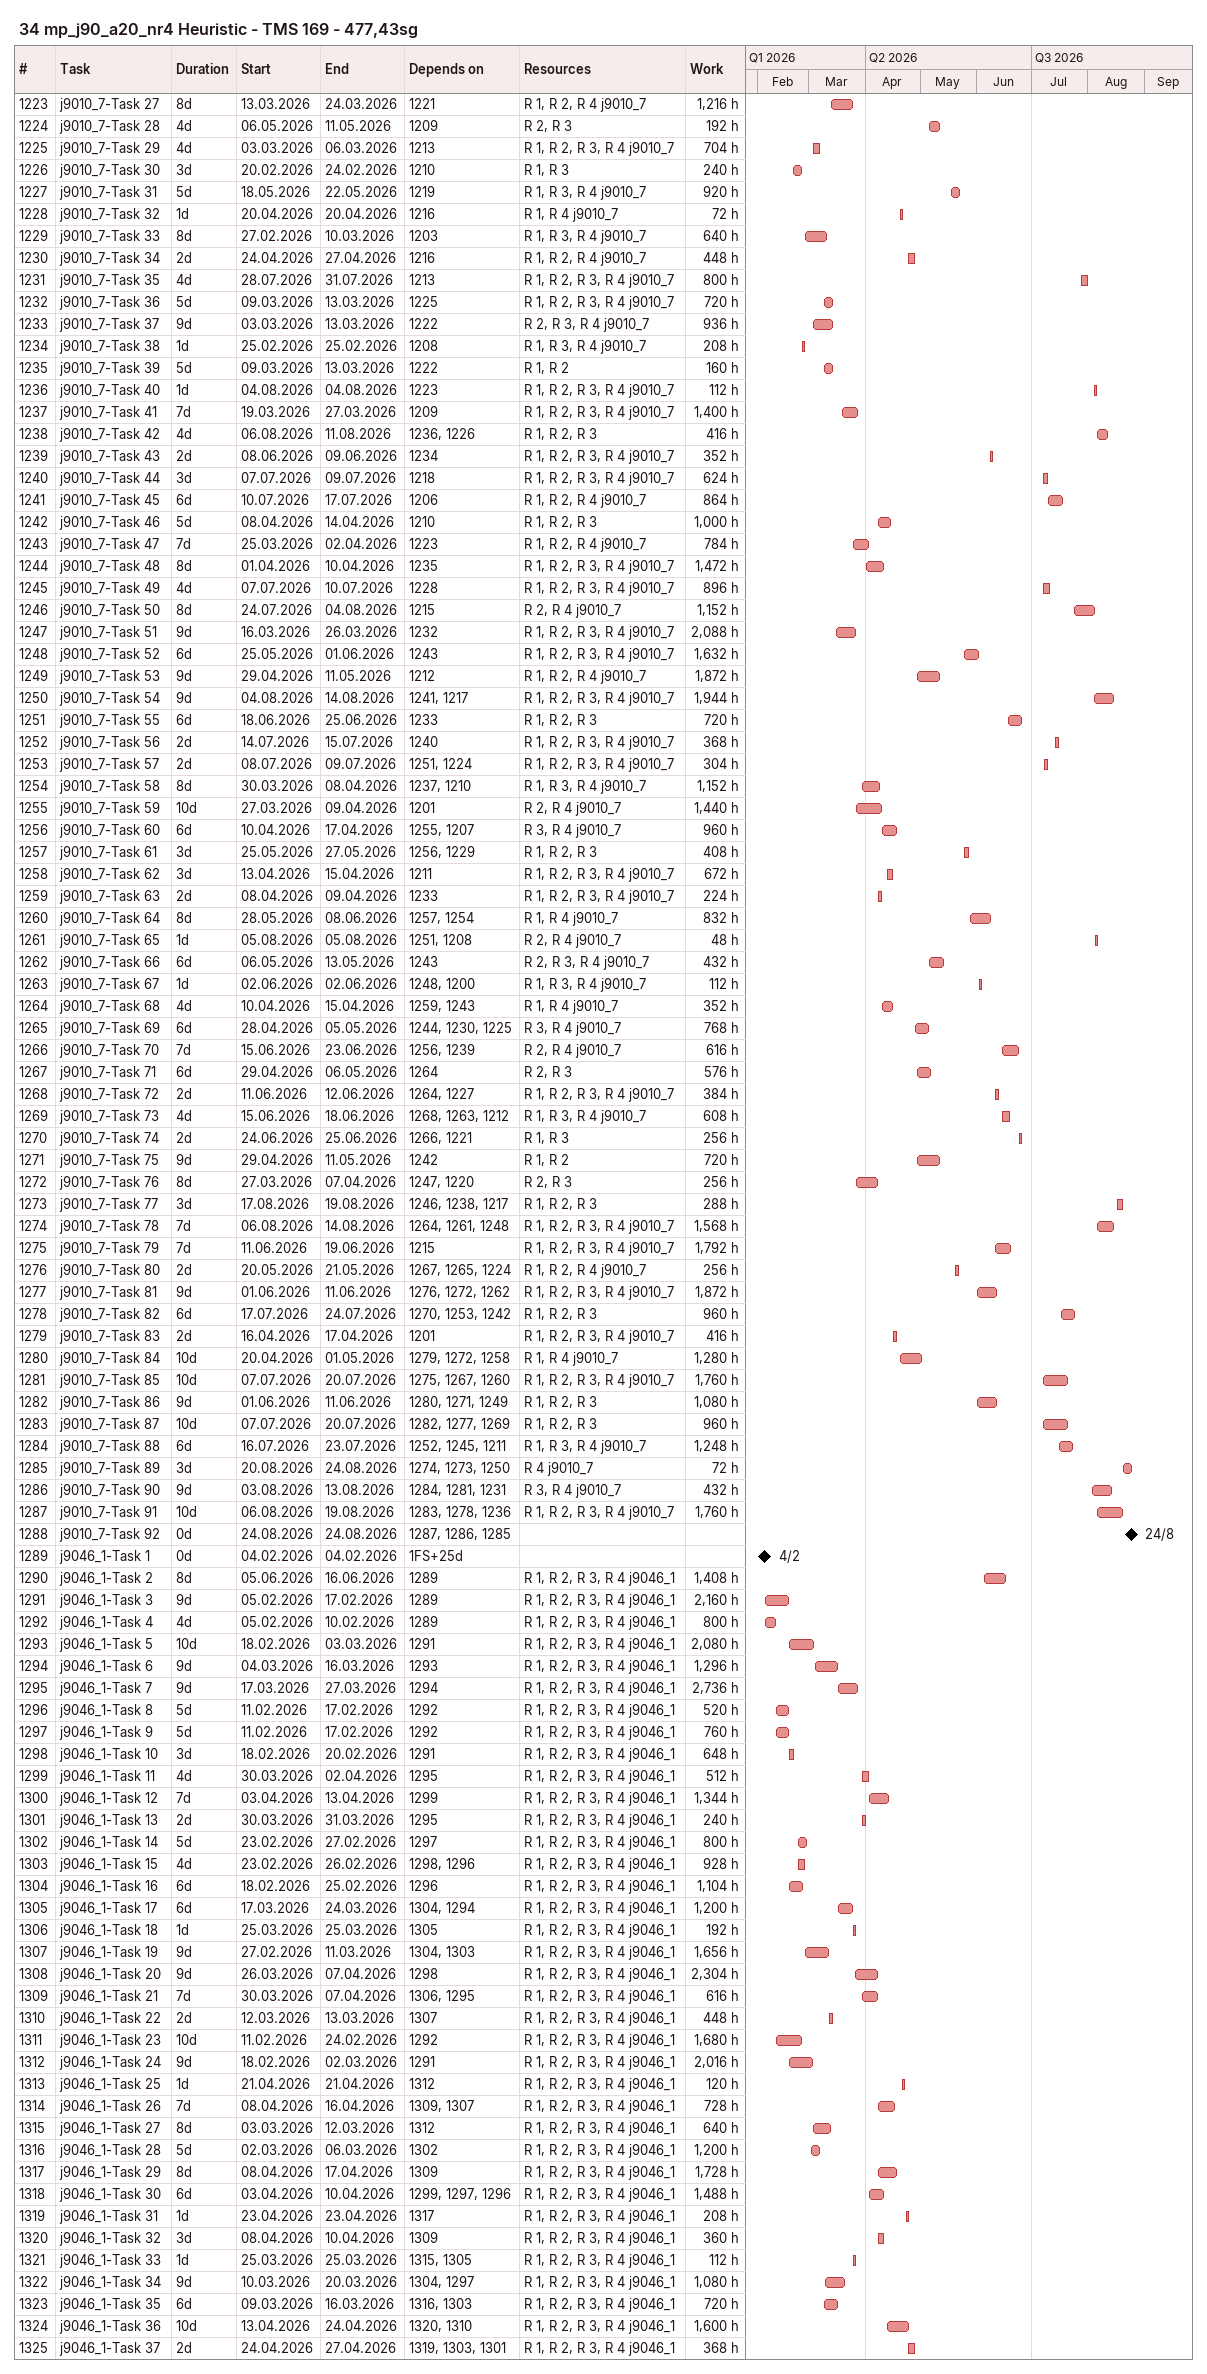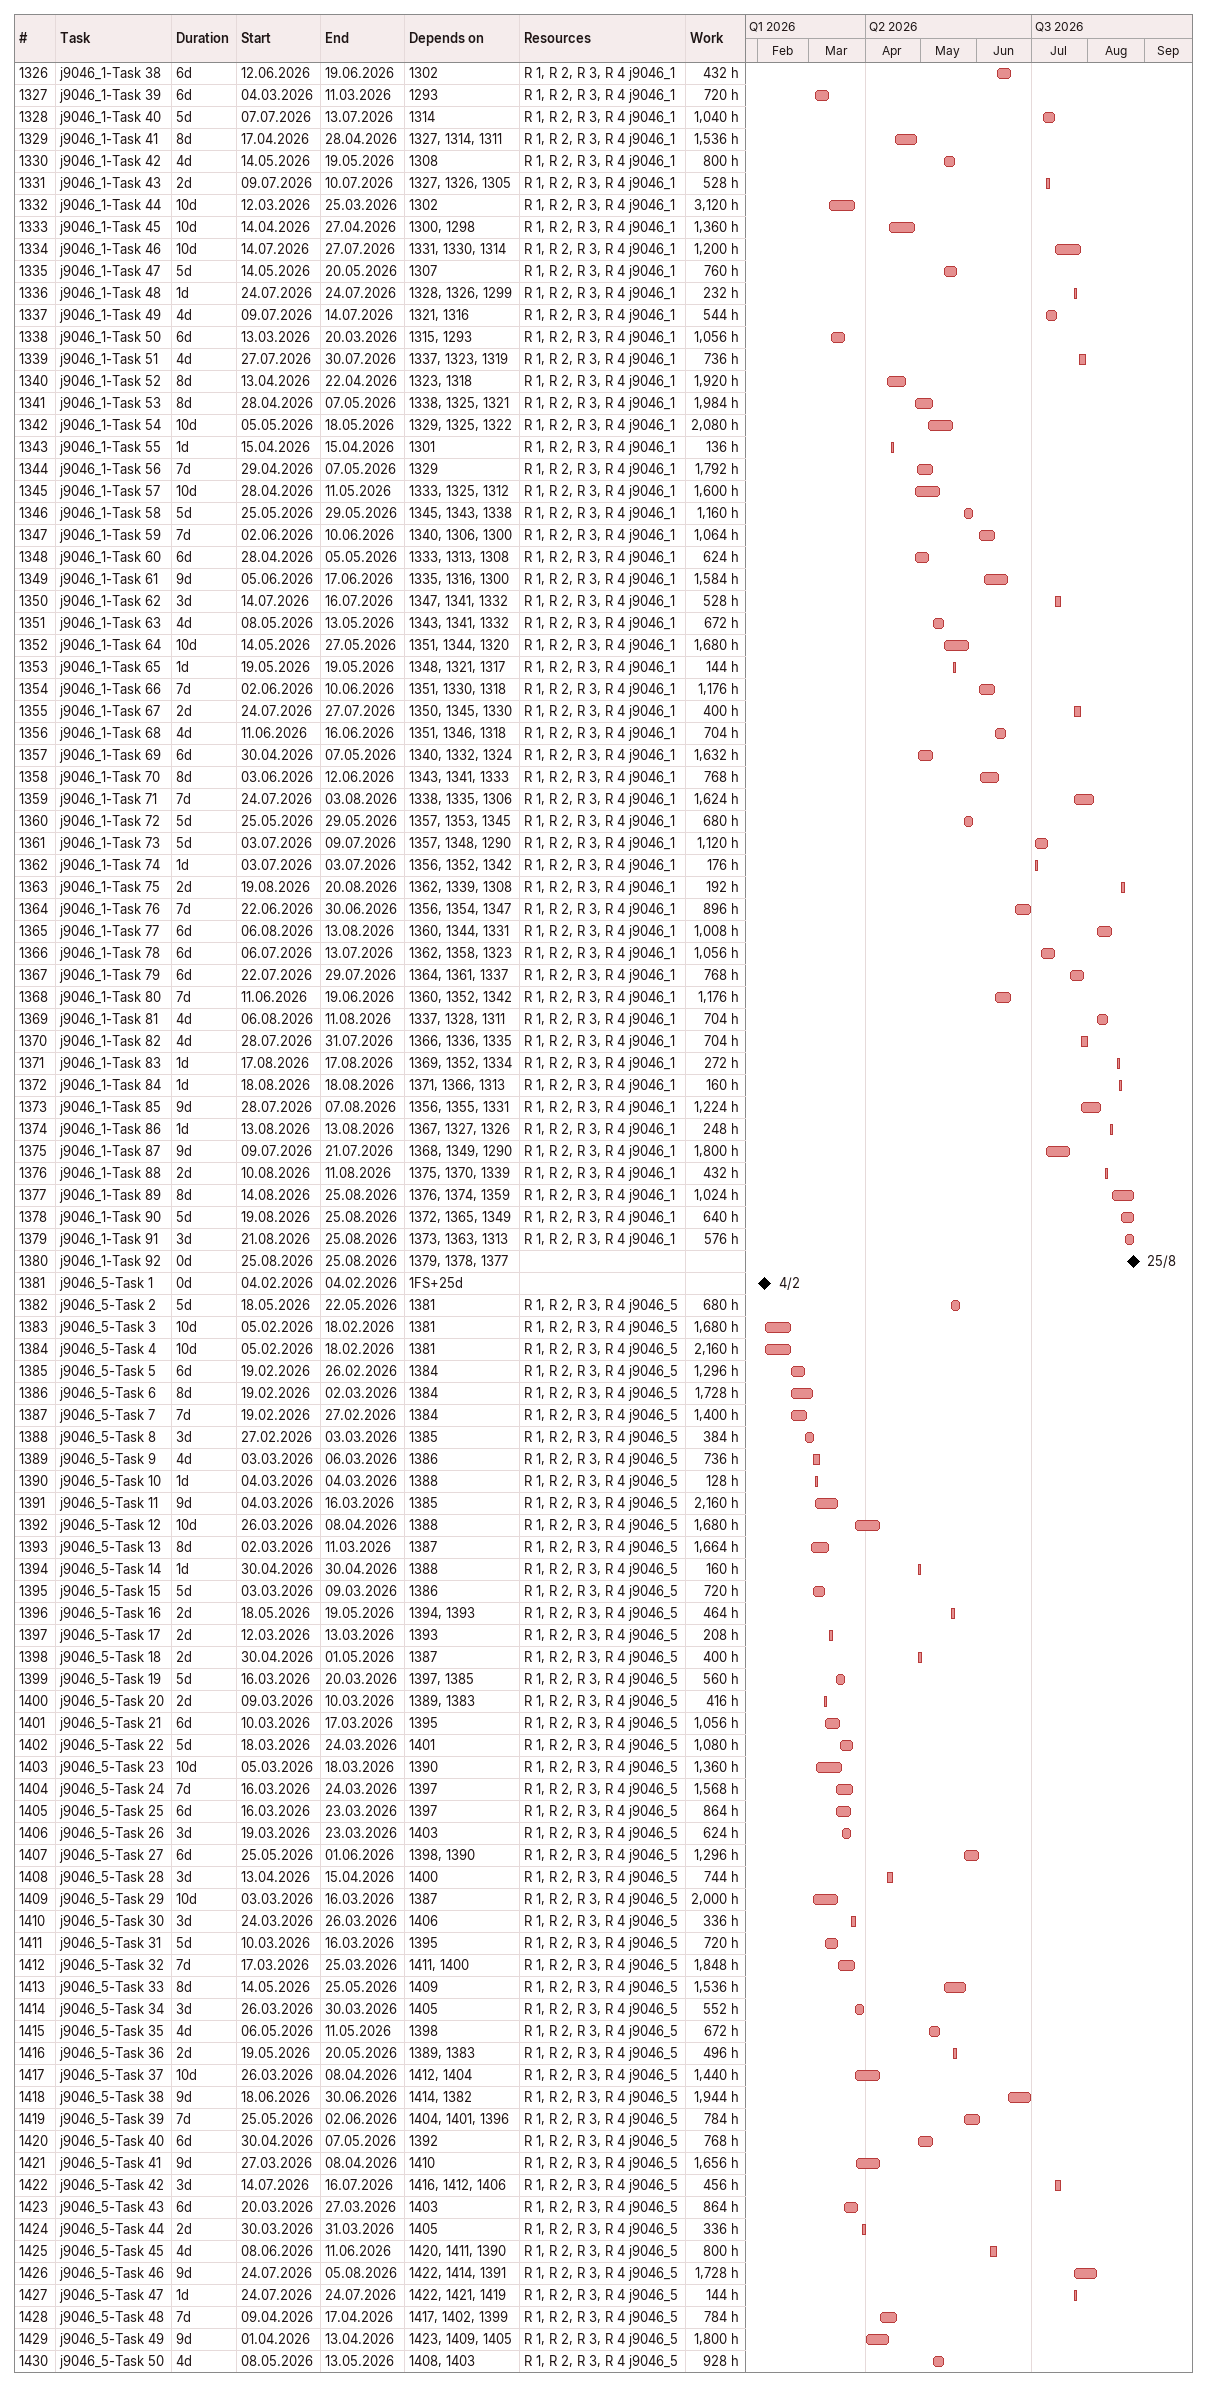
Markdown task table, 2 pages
34 mp_j90_a20_nr4 Heuristic - TMS 169 - 477,43sg

| ID | Task | Duration | Start | Finish | Predecessors | Resources | Work (h) |
|---|---|---|---|---|---|---|---|
| 1223 | j9010_7-Task 27 | 8d | 2026-03-13 | 2026-03-24 | 1221 | R 1, R 2, R 4 j9010_7 | 1216 |
| 1224 | j9010_7-Task 28 | 4d | 2026-05-06 | 2026-05-11 | 1209 | R 2, R 3 | 192 |
| 1225 | j9010_7-Task 29 | 4d | 2026-03-03 | 2026-03-06 | 1213 | R 1, R 2, R 3, R 4 j9010_7 | 704 |
| 1226 | j9010_7-Task 30 | 3d | 2026-02-20 | 2026-02-24 | 1210 | R 1, R 3 | 240 |
| 1227 | j9010_7-Task 31 | 5d | 2026-05-18 | 2026-05-22 | 1219 | R 1, R 3, R 4 j9010_7 | 920 |
| 1228 | j9010_7-Task 32 | 1d | 2026-04-20 | 2026-04-20 | 1216 | R 1, R 4 j9010_7 | 72 |
| 1229 | j9010_7-Task 33 | 8d | 2026-02-27 | 2026-03-10 | 1203 | R 1, R 3, R 4 j9010_7 | 640 |
| 1230 | j9010_7-Task 34 | 2d | 2026-04-24 | 2026-04-27 | 1216 | R 1, R 2, R 4 j9010_7 | 448 |
| 1231 | j9010_7-Task 35 | 4d | 2026-07-28 | 2026-07-31 | 1213 | R 1, R 2, R 3, R 4 j9010_7 | 800 |
| 1232 | j9010_7-Task 36 | 5d | 2026-03-09 | 2026-03-13 | 1225 | R 1, R 2, R 3, R 4 j9010_7 | 720 |
| 1233 | j9010_7-Task 37 | 9d | 2026-03-03 | 2026-03-13 | 1222 | R 2, R 3, R 4 j9010_7 | 936 |
| 1234 | j9010_7-Task 38 | 1d | 2026-02-25 | 2026-02-25 | 1208 | R 1, R 3, R 4 j9010_7 | 208 |
| 1235 | j9010_7-Task 39 | 5d | 2026-03-09 | 2026-03-13 | 1222 | R 1, R 2 | 160 |
| 1236 | j9010_7-Task 40 | 1d | 2026-08-04 | 2026-08-04 | 1223 | R 1, R 2, R 3, R 4 j9010_7 | 112 |
| 1237 | j9010_7-Task 41 | 7d | 2026-03-19 | 2026-03-27 | 1209 | R 1, R 2, R 3, R 4 j9010_7 | 1400 |
| 1238 | j9010_7-Task 42 | 4d | 2026-08-06 | 2026-08-11 | 1236, 1226 | R 1, R 2, R 3 | 416 |
| 1239 | j9010_7-Task 43 | 2d | 2026-06-08 | 2026-06-09 | 1234 | R 1, R 2, R 3, R 4 j9010_7 | 352 |
| 1240 | j9010_7-Task 44 | 3d | 2026-07-07 | 2026-07-09 | 1218 | R 1, R 2, R 3, R 4 j9010_7 | 624 |
| 1241 | j9010_7-Task 45 | 6d | 2026-07-10 | 2026-07-17 | 1206 | R 1, R 2, R 4 j9010_7 | 864 |
| 1242 | j9010_7-Task 46 | 5d | 2026-04-08 | 2026-04-14 | 1210 | R 1, R 2, R 3 | 1000 |
| 1243 | j9010_7-Task 47 | 7d | 2026-03-25 | 2026-04-02 | 1223 | R 1, R 2, R 4 j9010_7 | 784 |
| 1244 | j9010_7-Task 48 | 8d | 2026-04-01 | 2026-04-10 | 1235 | R 1, R 2, R 3, R 4 j9010_7 | 1472 |
| 1245 | j9010_7-Task 49 | 4d | 2026-07-07 | 2026-07-10 | 1228 | R 1, R 2, R 3, R 4 j9010_7 | 896 |
| 1246 | j9010_7-Task 50 | 8d | 2026-07-24 | 2026-08-04 | 1215 | R 2, R 4 j9010_7 | 1152 |
| 1247 | j9010_7-Task 51 | 9d | 2026-03-16 | 2026-03-26 | 1232 | R 1, R 2, R 3, R 4 j9010_7 | 2088 |
| 1248 | j9010_7-Task 52 | 6d | 2026-05-25 | 2026-06-01 | 1243 | R 1, R 2, R 3, R 4 j9010_7 | 1632 |
| 1249 | j9010_7-Task 53 | 9d | 2026-04-29 | 2026-05-11 | 1212 | R 1, R 2, R 4 j9010_7 | 1872 |
| 1250 | j9010_7-Task 54 | 9d | 2026-08-04 | 2026-08-14 | 1241, 1217 | R 1, R 2, R 3, R 4 j9010_7 | 1944 |
| 1251 | j9010_7-Task 55 | 6d | 2026-06-18 | 2026-06-25 | 1233 | R 1, R 2, R 3 | 720 |
| 1252 | j9010_7-Task 56 | 2d | 2026-07-14 | 2026-07-15 | 1240 | R 1, R 2, R 3, R 4 j9010_7 | 368 |
| 1253 | j9010_7-Task 57 | 2d | 2026-07-08 | 2026-07-09 | 1251, 1224 | R 1, R 2, R 3, R 4 j9010_7 | 304 |
| 1254 | j9010_7-Task 58 | 8d | 2026-03-30 | 2026-04-08 | 1237, 1210 | R 1, R 3, R 4 j9010_7 | 1152 |
| 1255 | j9010_7-Task 59 | 10d | 2026-03-27 | 2026-04-09 | 1201 | R 2, R 4 j9010_7 | 1440 |
| 1256 | j9010_7-Task 60 | 6d | 2026-04-10 | 2026-04-17 | 1255, 1207 | R 3, R 4 j9010_7 | 960 |
| 1257 | j9010_7-Task 61 | 3d | 2026-05-25 | 2026-05-27 | 1256, 1229 | R 1, R 2, R 3 | 408 |
| 1258 | j9010_7-Task 62 | 3d | 2026-04-13 | 2026-04-15 | 1211 | R 1, R 2, R 3, R 4 j9010_7 | 672 |
| 1259 | j9010_7-Task 63 | 2d | 2026-04-08 | 2026-04-09 | 1233 | R 1, R 2, R 3, R 4 j9010_7 | 224 |
| 1260 | j9010_7-Task 64 | 8d | 2026-05-28 | 2026-06-08 | 1257, 1254 | R 1, R 4 j9010_7 | 832 |
| 1261 | j9010_7-Task 65 | 1d | 2026-08-05 | 2026-08-05 | 1251, 1208 | R 2, R 4 j9010_7 | 48 |
| 1262 | j9010_7-Task 66 | 6d | 2026-05-06 | 2026-05-13 | 1243 | R 2, R 3, R 4 j9010_7 | 432 |
| 1263 | j9010_7-Task 67 | 1d | 2026-06-02 | 2026-06-02 | 1248, 1200 | R 1, R 3, R 4 j9010_7 | 112 |
| 1264 | j9010_7-Task 68 | 4d | 2026-04-10 | 2026-04-15 | 1259, 1243 | R 1, R 4 j9010_7 | 352 |
| 1265 | j9010_7-Task 69 | 6d | 2026-04-28 | 2026-05-05 | 1244, 1230, 1225 | R 3, R 4 j9010_7 | 768 |
| 1266 | j9010_7-Task 70 | 7d | 2026-06-15 | 2026-06-23 | 1256, 1239 | R 2, R 4 j9010_7 | 616 |
| 1267 | j9010_7-Task 71 | 6d | 2026-04-29 | 2026-05-06 | 1264 | R 2, R 3 | 576 |
| 1268 | j9010_7-Task 72 | 2d | 2026-06-11 | 2026-06-12 | 1264, 1227 | R 1, R 2, R 3, R 4 j9010_7 | 384 |
| 1269 | j9010_7-Task 73 | 4d | 2026-06-15 | 2026-06-18 | 1268, 1263, 1212 | R 1, R 3, R 4 j9010_7 | 608 |
| 1270 | j9010_7-Task 74 | 2d | 2026-06-24 | 2026-06-25 | 1266, 1221 | R 1, R 3 | 256 |
| 1271 | j9010_7-Task 75 | 9d | 2026-04-29 | 2026-05-11 | 1242 | R 1, R 2 | 720 |
| 1272 | j9010_7-Task 76 | 8d | 2026-03-27 | 2026-04-07 | 1247, 1220 | R 2, R 3 | 256 |
| 1273 | j9010_7-Task 77 | 3d | 2026-08-17 | 2026-08-19 | 1246, 1238, 1217 | R 1, R 2, R 3 | 288 |
| 1274 | j9010_7-Task 78 | 7d | 2026-08-06 | 2026-08-14 | 1264, 1261, 1248 | R 1, R 2, R 3, R 4 j9010_7 | 1568 |
| 1275 | j9010_7-Task 79 | 7d | 2026-06-11 | 2026-06-19 | 1215 | R 1, R 2, R 3, R 4 j9010_7 | 1792 |
| 1276 | j9010_7-Task 80 | 2d | 2026-05-20 | 2026-05-21 | 1267, 1265, 1224 | R 1, R 2, R 4 j9010_7 | 256 |
| 1277 | j9010_7-Task 81 | 9d | 2026-06-01 | 2026-06-11 | 1276, 1272, 1262 | R 1, R 2, R 3, R 4 j9010_7 | 1872 |
| 1278 | j9010_7-Task 82 | 6d | 2026-07-17 | 2026-07-24 | 1270, 1253, 1242 | R 1, R 2, R 3 | 960 |
| 1279 | j9010_7-Task 83 | 2d | 2026-04-16 | 2026-04-17 | 1201 | R 1, R 2, R 3, R 4 j9010_7 | 416 |
| 1280 | j9010_7-Task 84 | 10d | 2026-04-20 | 2026-05-01 | 1279, 1272, 1258 | R 1, R 4 j9010_7 | 1280 |
| 1281 | j9010_7-Task 85 | 10d | 2026-07-07 | 2026-07-20 | 1275, 1267, 1260 | R 1, R 2, R 3, R 4 j9010_7 | 1760 |
| 1282 | j9010_7-Task 86 | 9d | 2026-06-01 | 2026-06-11 | 1280, 1271, 1249 | R 1, R 2, R 3 | 1080 |
| 1283 | j9010_7-Task 87 | 10d | 2026-07-07 | 2026-07-20 | 1282, 1277, 1269 | R 1, R 2, R 3 | 960 |
| 1284 | j9010_7-Task 88 | 6d | 2026-07-16 | 2026-07-23 | 1252, 1245, 1211 | R 1, R 3, R 4 j9010_7 | 1248 |
| 1285 | j9010_7-Task 89 | 3d | 2026-08-20 | 2026-08-24 | 1274, 1273, 1250 | R 4 j9010_7 | 72 |
| 1286 | j9010_7-Task 90 | 9d | 2026-08-03 | 2026-08-13 | 1284, 1281, 1231 | R 3, R 4 j9010_7 | 432 |
| 1287 | j9010_7-Task 91 | 10d | 2026-08-06 | 2026-08-19 | 1283, 1278, 1236 | R 1, R 2, R 3, R 4 j9010_7 | 1760 |
| 1288 | j9010_7-Task 92 | 0d | 2026-08-24 | 2026-08-24 | 1287, 1286, 1285 |  |  |
| 1289 | j9046_1-Task 1 | 0d | 2026-02-04 | 2026-02-04 | 1FS+25d |  |  |
| 1290 | j9046_1-Task 2 | 8d | 2026-06-05 | 2026-06-16 | 1289 | R 1, R 2, R 3, R 4 j9046_1 | 1408 |
| 1291 | j9046_1-Task 3 | 9d | 2026-02-05 | 2026-02-17 | 1289 | R 1, R 2, R 3, R 4 j9046_1 | 2160 |
| 1292 | j9046_1-Task 4 | 4d | 2026-02-05 | 2026-02-10 | 1289 | R 1, R 2, R 3, R 4 j9046_1 | 800 |
| 1293 | j9046_1-Task 5 | 10d | 2026-02-18 | 2026-03-03 | 1291 | R 1, R 2, R 3, R 4 j9046_1 | 2080 |
| 1294 | j9046_1-Task 6 | 9d | 2026-03-04 | 2026-03-16 | 1293 | R 1, R 2, R 3, R 4 j9046_1 | 1296 |
| 1295 | j9046_1-Task 7 | 9d | 2026-03-17 | 2026-03-27 | 1294 | R 1, R 2, R 3, R 4 j9046_1 | 2736 |
| 1296 | j9046_1-Task 8 | 5d | 2026-02-11 | 2026-02-17 | 1292 | R 1, R 2, R 3, R 4 j9046_1 | 520 |
| 1297 | j9046_1-Task 9 | 5d | 2026-02-11 | 2026-02-17 | 1292 | R 1, R 2, R 3, R 4 j9046_1 | 760 |
| 1298 | j9046_1-Task 10 | 3d | 2026-02-18 | 2026-02-20 | 1291 | R 1, R 2, R 3, R 4 j9046_1 | 648 |
| 1299 | j9046_1-Task 11 | 4d | 2026-03-30 | 2026-04-02 | 1295 | R 1, R 2, R 3, R 4 j9046_1 | 512 |
| 1300 | j9046_1-Task 12 | 7d | 2026-04-03 | 2026-04-13 | 1299 | R 1, R 2, R 3, R 4 j9046_1 | 1344 |
| 1301 | j9046_1-Task 13 | 2d | 2026-03-30 | 2026-03-31 | 1295 | R 1, R 2, R 3, R 4 j9046_1 | 240 |
| 1302 | j9046_1-Task 14 | 5d | 2026-02-23 | 2026-02-27 | 1297 | R 1, R 2, R 3, R 4 j9046_1 | 800 |
| 1303 | j9046_1-Task 15 | 4d | 2026-02-23 | 2026-02-26 | 1298, 1296 | R 1, R 2, R 3, R 4 j9046_1 | 928 |
| 1304 | j9046_1-Task 16 | 6d | 2026-02-18 | 2026-02-25 | 1296 | R 1, R 2, R 3, R 4 j9046_1 | 1104 |
| 1305 | j9046_1-Task 17 | 6d | 2026-03-17 | 2026-03-24 | 1304, 1294 | R 1, R 2, R 3, R 4 j9046_1 | 1200 |
| 1306 | j9046_1-Task 18 | 1d | 2026-03-25 | 2026-03-25 | 1305 | R 1, R 2, R 3, R 4 j9046_1 | 192 |
| 1307 | j9046_1-Task 19 | 9d | 2026-02-27 | 2026-03-11 | 1304, 1303 | R 1, R 2, R 3, R 4 j9046_1 | 1656 |
| 1308 | j9046_1-Task 20 | 9d | 2026-03-26 | 2026-04-07 | 1298 | R 1, R 2, R 3, R 4 j9046_1 | 2304 |
| 1309 | j9046_1-Task 21 | 7d | 2026-03-30 | 2026-04-07 | 1306, 1295 | R 1, R 2, R 3, R 4 j9046_1 | 616 |
| 1310 | j9046_1-Task 22 | 2d | 2026-03-12 | 2026-03-13 | 1307 | R 1, R 2, R 3, R 4 j9046_1 | 448 |
| 1311 | j9046_1-Task 23 | 10d | 2026-02-11 | 2026-02-24 | 1292 | R 1, R 2, R 3, R 4 j9046_1 | 1680 |
| 1312 | j9046_1-Task 24 | 9d | 2026-02-18 | 2026-03-02 | 1291 | R 1, R 2, R 3, R 4 j9046_1 | 2016 |
| 1313 | j9046_1-Task 25 | 1d | 2026-04-21 | 2026-04-21 | 1312 | R 1, R 2, R 3, R 4 j9046_1 | 120 |
| 1314 | j9046_1-Task 26 | 7d | 2026-04-08 | 2026-04-16 | 1309, 1307 | R 1, R 2, R 3, R 4 j9046_1 | 728 |
| 1315 | j9046_1-Task 27 | 8d | 2026-03-03 | 2026-03-12 | 1312 | R 1, R 2, R 3, R 4 j9046_1 | 640 |
| 1316 | j9046_1-Task 28 | 5d | 2026-03-02 | 2026-03-06 | 1302 | R 1, R 2, R 3, R 4 j9046_1 | 1200 |
| 1317 | j9046_1-Task 29 | 8d | 2026-04-08 | 2026-04-17 | 1309 | R 1, R 2, R 3, R 4 j9046_1 | 1728 |
| 1318 | j9046_1-Task 30 | 6d | 2026-04-03 | 2026-04-10 | 1299, 1297, 1296 | R 1, R 2, R 3, R 4 j9046_1 | 1488 |
| 1319 | j9046_1-Task 31 | 1d | 2026-04-23 | 2026-04-23 | 1317 | R 1, R 2, R 3, R 4 j9046_1 | 208 |
| 1320 | j9046_1-Task 32 | 3d | 2026-04-08 | 2026-04-10 | 1309 | R 1, R 2, R 3, R 4 j9046_1 | 360 |
| 1321 | j9046_1-Task 33 | 1d | 2026-03-25 | 2026-03-25 | 1315, 1305 | R 1, R 2, R 3, R 4 j9046_1 | 112 |
| 1322 | j9046_1-Task 34 | 9d | 2026-03-10 | 2026-03-20 | 1304, 1297 | R 1, R 2, R 3, R 4 j9046_1 | 1080 |
| 1323 | j9046_1-Task 35 | 6d | 2026-03-09 | 2026-03-16 | 1316, 1303 | R 1, R 2, R 3, R 4 j9046_1 | 720 |
| 1324 | j9046_1-Task 36 | 10d | 2026-04-13 | 2026-04-24 | 1320, 1310 | R 1, R 2, R 3, R 4 j9046_1 | 1600 |
| 1325 | j9046_1-Task 37 | 2d | 2026-04-24 | 2026-04-27 | 1319, 1303, 1301 | R 1, R 2, R 3, R 4 j9046_1 | 368 |
| 1326 | j9046_1-Task 38 | 6d | 2026-06-12 | 2026-06-19 | 1302 | R 1, R 2, R 3, R 4 j9046_1 | 432 |
| 1327 | j9046_1-Task 39 | 6d | 2026-03-04 | 2026-03-11 | 1293 | R 1, R 2, R 3, R 4 j9046_1 | 720 |
| 1328 | j9046_1-Task 40 | 5d | 2026-07-07 | 2026-07-13 | 1314 | R 1, R 2, R 3, R 4 j9046_1 | 1040 |
| 1329 | j9046_1-Task 41 | 8d | 2026-04-17 | 2026-04-28 | 1327, 1314, 1311 | R 1, R 2, R 3, R 4 j9046_1 | 1536 |
| 1330 | j9046_1-Task 42 | 4d | 2026-05-14 | 2026-05-19 | 1308 | R 1, R 2, R 3, R 4 j9046_1 | 800 |
| 1331 | j9046_1-Task 43 | 2d | 2026-07-09 | 2026-07-10 | 1327, 1326, 1305 | R 1, R 2, R 3, R 4 j9046_1 | 528 |
| 1332 | j9046_1-Task 44 | 10d | 2026-03-12 | 2026-03-25 | 1302 | R 1, R 2, R 3, R 4 j9046_1 | 3120 |
| 1333 | j9046_1-Task 45 | 10d | 2026-04-14 | 2026-04-27 | 1300, 1298 | R 1, R 2, R 3, R 4 j9046_1 | 1360 |
| 1334 | j9046_1-Task 46 | 10d | 2026-07-14 | 2026-07-27 | 1331, 1330, 1314 | R 1, R 2, R 3, R 4 j9046_1 | 1200 |
| 1335 | j9046_1-Task 47 | 5d | 2026-05-14 | 2026-05-20 | 1307 | R 1, R 2, R 3, R 4 j9046_1 | 760 |
| 1336 | j9046_1-Task 48 | 1d | 2026-07-24 | 2026-07-24 | 1328, 1326, 1299 | R 1, R 2, R 3, R 4 j9046_1 | 232 |
| 1337 | j9046_1-Task 49 | 4d | 2026-07-09 | 2026-07-14 | 1321, 1316 | R 1, R 2, R 3, R 4 j9046_1 | 544 |
| 1338 | j9046_1-Task 50 | 6d | 2026-03-13 | 2026-03-20 | 1315, 1293 | R 1, R 2, R 3, R 4 j9046_1 | 1056 |
| 1339 | j9046_1-Task 51 | 4d | 2026-07-27 | 2026-07-30 | 1337, 1323, 1319 | R 1, R 2, R 3, R 4 j9046_1 | 736 |
| 1340 | j9046_1-Task 52 | 8d | 2026-04-13 | 2026-04-22 | 1323, 1318 | R 1, R 2, R 3, R 4 j9046_1 | 1920 |
| 1341 | j9046_1-Task 53 | 8d | 2026-04-28 | 2026-05-07 | 1338, 1325, 1321 | R 1, R 2, R 3, R 4 j9046_1 | 1984 |
| 1342 | j9046_1-Task 54 | 10d | 2026-05-05 | 2026-05-18 | 1329, 1325, 1322 | R 1, R 2, R 3, R 4 j9046_1 | 2080 |
| 1343 | j9046_1-Task 55 | 1d | 2026-04-15 | 2026-04-15 | 1301 | R 1, R 2, R 3, R 4 j9046_1 | 136 |
| 1344 | j9046_1-Task 56 | 7d | 2026-04-29 | 2026-05-07 | 1329 | R 1, R 2, R 3, R 4 j9046_1 | 1792 |
| 1345 | j9046_1-Task 57 | 10d | 2026-04-28 | 2026-05-11 | 1333, 1325, 1312 | R 1, R 2, R 3, R 4 j9046_1 | 1600 |
| 1346 | j9046_1-Task 58 | 5d | 2026-05-25 | 2026-05-29 | 1345, 1343, 1338 | R 1, R 2, R 3, R 4 j9046_1 | 1160 |
| 1347 | j9046_1-Task 59 | 7d | 2026-06-02 | 2026-06-10 | 1340, 1306, 1300 | R 1, R 2, R 3, R 4 j9046_1 | 1064 |
| 1348 | j9046_1-Task 60 | 6d | 2026-04-28 | 2026-05-05 | 1333, 1313, 1308 | R 1, R 2, R 3, R 4 j9046_1 | 624 |
| 1349 | j9046_1-Task 61 | 9d | 2026-06-05 | 2026-06-17 | 1335, 1316, 1300 | R 1, R 2, R 3, R 4 j9046_1 | 1584 |
| 1350 | j9046_1-Task 62 | 3d | 2026-07-14 | 2026-07-16 | 1347, 1341, 1332 | R 1, R 2, R 3, R 4 j9046_1 | 528 |
| 1351 | j9046_1-Task 63 | 4d | 2026-05-08 | 2026-05-13 | 1343, 1341, 1332 | R 1, R 2, R 3, R 4 j9046_1 | 672 |
| 1352 | j9046_1-Task 64 | 10d | 2026-05-14 | 2026-05-27 | 1351, 1344, 1320 | R 1, R 2, R 3, R 4 j9046_1 | 1680 |
| 1353 | j9046_1-Task 65 | 1d | 2026-05-19 | 2026-05-19 | 1348, 1321, 1317 | R 1, R 2, R 3, R 4 j9046_1 | 144 |
| 1354 | j9046_1-Task 66 | 7d | 2026-06-02 | 2026-06-10 | 1351, 1330, 1318 | R 1, R 2, R 3, R 4 j9046_1 | 1176 |
| 1355 | j9046_1-Task 67 | 2d | 2026-07-24 | 2026-07-27 | 1350, 1345, 1330 | R 1, R 2, R 3, R 4 j9046_1 | 400 |
| 1356 | j9046_1-Task 68 | 4d | 2026-06-11 | 2026-06-16 | 1351, 1346, 1318 | R 1, R 2, R 3, R 4 j9046_1 | 704 |
| 1357 | j9046_1-Task 69 | 6d | 2026-04-30 | 2026-05-07 | 1340, 1332, 1324 | R 1, R 2, R 3, R 4 j9046_1 | 1632 |
| 1358 | j9046_1-Task 70 | 8d | 2026-06-03 | 2026-06-12 | 1343, 1341, 1333 | R 1, R 2, R 3, R 4 j9046_1 | 768 |
| 1359 | j9046_1-Task 71 | 7d | 2026-07-24 | 2026-08-03 | 1338, 1335, 1306 | R 1, R 2, R 3, R 4 j9046_1 | 1624 |
| 1360 | j9046_1-Task 72 | 5d | 2026-05-25 | 2026-05-29 | 1357, 1353, 1345 | R 1, R 2, R 3, R 4 j9046_1 | 680 |
| 1361 | j9046_1-Task 73 | 5d | 2026-07-03 | 2026-07-09 | 1357, 1348, 1290 | R 1, R 2, R 3, R 4 j9046_1 | 1120 |
| 1362 | j9046_1-Task 74 | 1d | 2026-07-03 | 2026-07-03 | 1356, 1352, 1342 | R 1, R 2, R 3, R 4 j9046_1 | 176 |
| 1363 | j9046_1-Task 75 | 2d | 2026-08-19 | 2026-08-20 | 1362, 1339, 1308 | R 1, R 2, R 3, R 4 j9046_1 | 192 |
| 1364 | j9046_1-Task 76 | 7d | 2026-06-22 | 2026-06-30 | 1356, 1354, 1347 | R 1, R 2, R 3, R 4 j9046_1 | 896 |
| 1365 | j9046_1-Task 77 | 6d | 2026-08-06 | 2026-08-13 | 1360, 1344, 1331 | R 1, R 2, R 3, R 4 j9046_1 | 1008 |
| 1366 | j9046_1-Task 78 | 6d | 2026-07-06 | 2026-07-13 | 1362, 1358, 1323 | R 1, R 2, R 3, R 4 j9046_1 | 1056 |
| 1367 | j9046_1-Task 79 | 6d | 2026-07-22 | 2026-07-29 | 1364, 1361, 1337 | R 1, R 2, R 3, R 4 j9046_1 | 768 |
| 1368 | j9046_1-Task 80 | 7d | 2026-06-11 | 2026-06-19 | 1360, 1352, 1342 | R 1, R 2, R 3, R 4 j9046_1 | 1176 |
| 1369 | j9046_1-Task 81 | 4d | 2026-08-06 | 2026-08-11 | 1337, 1328, 1311 | R 1, R 2, R 3, R 4 j9046_1 | 704 |
| 1370 | j9046_1-Task 82 | 4d | 2026-07-28 | 2026-07-31 | 1366, 1336, 1335 | R 1, R 2, R 3, R 4 j9046_1 | 704 |
| 1371 | j9046_1-Task 83 | 1d | 2026-08-17 | 2026-08-17 | 1369, 1352, 1334 | R 1, R 2, R 3, R 4 j9046_1 | 272 |
| 1372 | j9046_1-Task 84 | 1d | 2026-08-18 | 2026-08-18 | 1371, 1366, 1313 | R 1, R 2, R 3, R 4 j9046_1 | 160 |
| 1373 | j9046_1-Task 85 | 9d | 2026-07-28 | 2026-08-07 | 1356, 1355, 1331 | R 1, R 2, R 3, R 4 j9046_1 | 1224 |
| 1374 | j9046_1-Task 86 | 1d | 2026-08-13 | 2026-08-13 | 1367, 1327, 1326 | R 1, R 2, R 3, R 4 j9046_1 | 248 |
| 1375 | j9046_1-Task 87 | 9d | 2026-07-09 | 2026-07-21 | 1368, 1349, 1290 | R 1, R 2, R 3, R 4 j9046_1 | 1800 |
| 1376 | j9046_1-Task 88 | 2d | 2026-08-10 | 2026-08-11 | 1375, 1370, 1339 | R 1, R 2, R 3, R 4 j9046_1 | 432 |
| 1377 | j9046_1-Task 89 | 8d | 2026-08-14 | 2026-08-25 | 1376, 1374, 1359 | R 1, R 2, R 3, R 4 j9046_1 | 1024 |
| 1378 | j9046_1-Task 90 | 5d | 2026-08-19 | 2026-08-25 | 1372, 1365, 1349 | R 1, R 2, R 3, R 4 j9046_1 | 640 |
| 1379 | j9046_1-Task 91 | 3d | 2026-08-21 | 2026-08-25 | 1373, 1363, 1313 | R 1, R 2, R 3, R 4 j9046_1 | 576 |
| 1380 | j9046_1-Task 92 | 0d | 2026-08-25 | 2026-08-25 | 1379, 1378, 1377 |  |  |
| 1381 | j9046_5-Task 1 | 0d | 2026-02-04 | 2026-02-04 | 1FS+25d |  |  |
| 1382 | j9046_5-Task 2 | 5d | 2026-05-18 | 2026-05-22 | 1381 | R 1, R 2, R 3, R 4 j9046_5 | 680 |
| 1383 | j9046_5-Task 3 | 10d | 2026-02-05 | 2026-02-18 | 1381 | R 1, R 2, R 3, R 4 j9046_5 | 1680 |
| 1384 | j9046_5-Task 4 | 10d | 2026-02-05 | 2026-02-18 | 1381 | R 1, R 2, R 3, R 4 j9046_5 | 2160 |
| 1385 | j9046_5-Task 5 | 6d | 2026-02-19 | 2026-02-26 | 1384 | R 1, R 2, R 3, R 4 j9046_5 | 1296 |
| 1386 | j9046_5-Task 6 | 8d | 2026-02-19 | 2026-03-02 | 1384 | R 1, R 2, R 3, R 4 j9046_5 | 1728 |
| 1387 | j9046_5-Task 7 | 7d | 2026-02-19 | 2026-02-27 | 1384 | R 1, R 2, R 3, R 4 j9046_5 | 1400 |
| 1388 | j9046_5-Task 8 | 3d | 2026-02-27 | 2026-03-03 | 1385 | R 1, R 2, R 3, R 4 j9046_5 | 384 |
| 1389 | j9046_5-Task 9 | 4d | 2026-03-03 | 2026-03-06 | 1386 | R 1, R 2, R 3, R 4 j9046_5 | 736 |
| 1390 | j9046_5-Task 10 | 1d | 2026-03-04 | 2026-03-04 | 1388 | R 1, R 2, R 3, R 4 j9046_5 | 128 |
| 1391 | j9046_5-Task 11 | 9d | 2026-03-04 | 2026-03-16 | 1385 | R 1, R 2, R 3, R 4 j9046_5 | 2160 |
| 1392 | j9046_5-Task 12 | 10d | 2026-03-26 | 2026-04-08 | 1388 | R 1, R 2, R 3, R 4 j9046_5 | 1680 |
| 1393 | j9046_5-Task 13 | 8d | 2026-03-02 | 2026-03-11 | 1387 | R 1, R 2, R 3, R 4 j9046_5 | 1664 |
| 1394 | j9046_5-Task 14 | 1d | 2026-04-30 | 2026-04-30 | 1388 | R 1, R 2, R 3, R 4 j9046_5 | 160 |
| 1395 | j9046_5-Task 15 | 5d | 2026-03-03 | 2026-03-09 | 1386 | R 1, R 2, R 3, R 4 j9046_5 | 720 |
| 1396 | j9046_5-Task 16 | 2d | 2026-05-18 | 2026-05-19 | 1394, 1393 | R 1, R 2, R 3, R 4 j9046_5 | 464 |
| 1397 | j9046_5-Task 17 | 2d | 2026-03-12 | 2026-03-13 | 1393 | R 1, R 2, R 3, R 4 j9046_5 | 208 |
| 1398 | j9046_5-Task 18 | 2d | 2026-04-30 | 2026-05-01 | 1387 | R 1, R 2, R 3, R 4 j9046_5 | 400 |
| 1399 | j9046_5-Task 19 | 5d | 2026-03-16 | 2026-03-20 | 1397, 1385 | R 1, R 2, R 3, R 4 j9046_5 | 560 |
| 1400 | j9046_5-Task 20 | 2d | 2026-03-09 | 2026-03-10 | 1389, 1383 | R 1, R 2, R 3, R 4 j9046_5 | 416 |
| 1401 | j9046_5-Task 21 | 6d | 2026-03-10 | 2026-03-17 | 1395 | R 1, R 2, R 3, R 4 j9046_5 | 1056 |
| 1402 | j9046_5-Task 22 | 5d | 2026-03-18 | 2026-03-24 | 1401 | R 1, R 2, R 3, R 4 j9046_5 | 1080 |
| 1403 | j9046_5-Task 23 | 10d | 2026-03-05 | 2026-03-18 | 1390 | R 1, R 2, R 3, R 4 j9046_5 | 1360 |
| 1404 | j9046_5-Task 24 | 7d | 2026-03-16 | 2026-03-24 | 1397 | R 1, R 2, R 3, R 4 j9046_5 | 1568 |
| 1405 | j9046_5-Task 25 | 6d | 2026-03-16 | 2026-03-23 | 1397 | R 1, R 2, R 3, R 4 j9046_5 | 864 |
| 1406 | j9046_5-Task 26 | 3d | 2026-03-19 | 2026-03-23 | 1403 | R 1, R 2, R 3, R 4 j9046_5 | 624 |
| 1407 | j9046_5-Task 27 | 6d | 2026-05-25 | 2026-06-01 | 1398, 1390 | R 1, R 2, R 3, R 4 j9046_5 | 1296 |
| 1408 | j9046_5-Task 28 | 3d | 2026-04-13 | 2026-04-15 | 1400 | R 1, R 2, R 3, R 4 j9046_5 | 744 |
| 1409 | j9046_5-Task 29 | 10d | 2026-03-03 | 2026-03-16 | 1387 | R 1, R 2, R 3, R 4 j9046_5 | 2000 |
| 1410 | j9046_5-Task 30 | 3d | 2026-03-24 | 2026-03-26 | 1406 | R 1, R 2, R 3, R 4 j9046_5 | 336 |
| 1411 | j9046_5-Task 31 | 5d | 2026-03-10 | 2026-03-16 | 1395 | R 1, R 2, R 3, R 4 j9046_5 | 720 |
| 1412 | j9046_5-Task 32 | 7d | 2026-03-17 | 2026-03-25 | 1411, 1400 | R 1, R 2, R 3, R 4 j9046_5 | 1848 |
| 1413 | j9046_5-Task 33 | 8d | 2026-05-14 | 2026-05-25 | 1409 | R 1, R 2, R 3, R 4 j9046_5 | 1536 |
| 1414 | j9046_5-Task 34 | 3d | 2026-03-26 | 2026-03-30 | 1405 | R 1, R 2, R 3, R 4 j9046_5 | 552 |
| 1415 | j9046_5-Task 35 | 4d | 2026-05-06 | 2026-05-11 | 1398 | R 1, R 2, R 3, R 4 j9046_5 | 672 |
| 1416 | j9046_5-Task 36 | 2d | 2026-05-19 | 2026-05-20 | 1389, 1383 | R 1, R 2, R 3, R 4 j9046_5 | 496 |
| 1417 | j9046_5-Task 37 | 10d | 2026-03-26 | 2026-04-08 | 1412, 1404 | R 1, R 2, R 3, R 4 j9046_5 | 1440 |
| 1418 | j9046_5-Task 38 | 9d | 2026-06-18 | 2026-06-30 | 1414, 1382 | R 1, R 2, R 3, R 4 j9046_5 | 1944 |
| 1419 | j9046_5-Task 39 | 7d | 2026-05-25 | 2026-06-02 | 1404, 1401, 1396 | R 1, R 2, R 3, R 4 j9046_5 | 784 |
| 1420 | j9046_5-Task 40 | 6d | 2026-04-30 | 2026-05-07 | 1392 | R 1, R 2, R 3, R 4 j9046_5 | 768 |
| 1421 | j9046_5-Task 41 | 9d | 2026-03-27 | 2026-04-08 | 1410 | R 1, R 2, R 3, R 4 j9046_5 | 1656 |
| 1422 | j9046_5-Task 42 | 3d | 2026-07-14 | 2026-07-16 | 1416, 1412, 1406 | R 1, R 2, R 3, R 4 j9046_5 | 456 |
| 1423 | j9046_5-Task 43 | 6d | 2026-03-20 | 2026-03-27 | 1403 | R 1, R 2, R 3, R 4 j9046_5 | 864 |
| 1424 | j9046_5-Task 44 | 2d | 2026-03-30 | 2026-03-31 | 1405 | R 1, R 2, R 3, R 4 j9046_5 | 336 |
| 1425 | j9046_5-Task 45 | 4d | 2026-06-08 | 2026-06-11 | 1420, 1411, 1390 | R 1, R 2, R 3, R 4 j9046_5 | 800 |
| 1426 | j9046_5-Task 46 | 9d | 2026-07-24 | 2026-08-05 | 1422, 1414, 1391 | R 1, R 2, R 3, R 4 j9046_5 | 1728 |
| 1427 | j9046_5-Task 47 | 1d | 2026-07-24 | 2026-07-24 | 1422, 1421, 1419 | R 1, R 2, R 3, R 4 j9046_5 | 144 |
| 1428 | j9046_5-Task 48 | 7d | 2026-04-09 | 2026-04-17 | 1417, 1402, 1399 | R 1, R 2, R 3, R 4 j9046_5 | 784 |
| 1429 | j9046_5-Task 49 | 9d | 2026-04-01 | 2026-04-13 | 1423, 1409, 1405 | R 1, R 2, R 3, R 4 j9046_5 | 1800 |
| 1430 | j9046_5-Task 50 | 4d | 2026-05-08 | 2026-05-13 | 1408, 1403 | R 1, R 2, R 3, R 4 j9046_5 | 928 |
